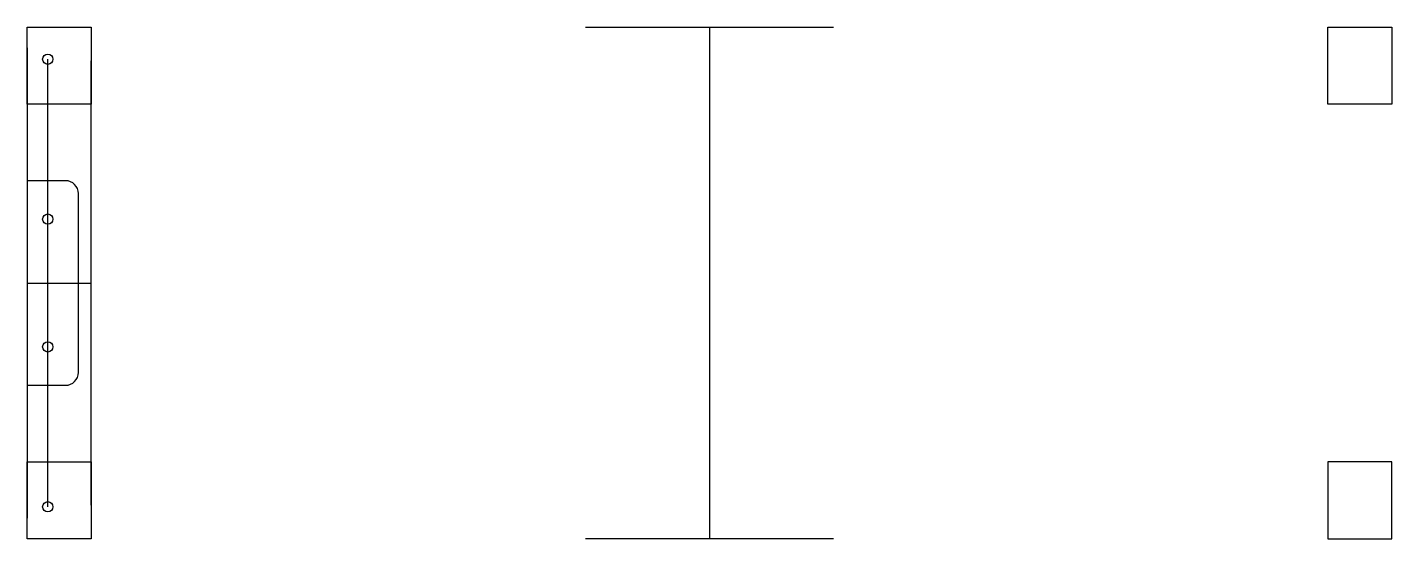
# Model space of a CAD drawing. Header units: millimetres. Extents: x -267 to 267, y -100 to 100.
import ezdxf

# ---------------------------------------------------------------- set-up
doc = ezdxf.new("R2010")
doc.units = ezdxf.units.MM
doc.linetypes.add('DASHED', pattern=[0.2067, 0.1654, -0.0413])

msp = doc.modelspace()

# ---------------------------------------------------------------- linework, layer by layer
for p, q in [((-267, 100), (-242, 100)), ((-267, 70), (-267, 100)), ((-242, 100), (-242, 70)), ((-48.5, 100), (48.5, 100)), ((-267, 92), (-267, -92)), ((-242, -86.95), (-242, 86.95)), ((-242, 70), (-267, 70)), ((48.5, -100), (-48.5, -100))]:
    msp.add_line(p, q)
at = {"color": 190, "linetype": 'DASHED', "lineweight": 25, "true_color": 0x8018ff}
for p, q in [((0, 100), (0, -100)), ((-259, -87.5), (-259, 87.5)), ((-267, 0), (-242, 0))]:
    msp.add_line(p, q, dxfattribs=at)
for points in [[(242, 70), (242, 100), (267, 100), (267, 70)], [(-242, -70), (-242, -100), (-267, -100), (-267, -70)], [(242, -100), (267, -100), (267, -70), (242, -70)]]:
    msp.add_lwpolyline(points, close=True)
msp.add_lwpolyline([(-267, 40), (-267, -40), (-252, -40, 0.414214), (-247, -35), (-247, 35, 0.414214), (-252, 40), (-267, 40), (-267, -40)], format="xyb")
for centre in [(-259, 87.5), (-259, 87.5), (-259, 25), (-259, -25), (-259, -87.5)]:
    msp.add_circle(centre, 2)

doc.saveas('drawing.dxf')
